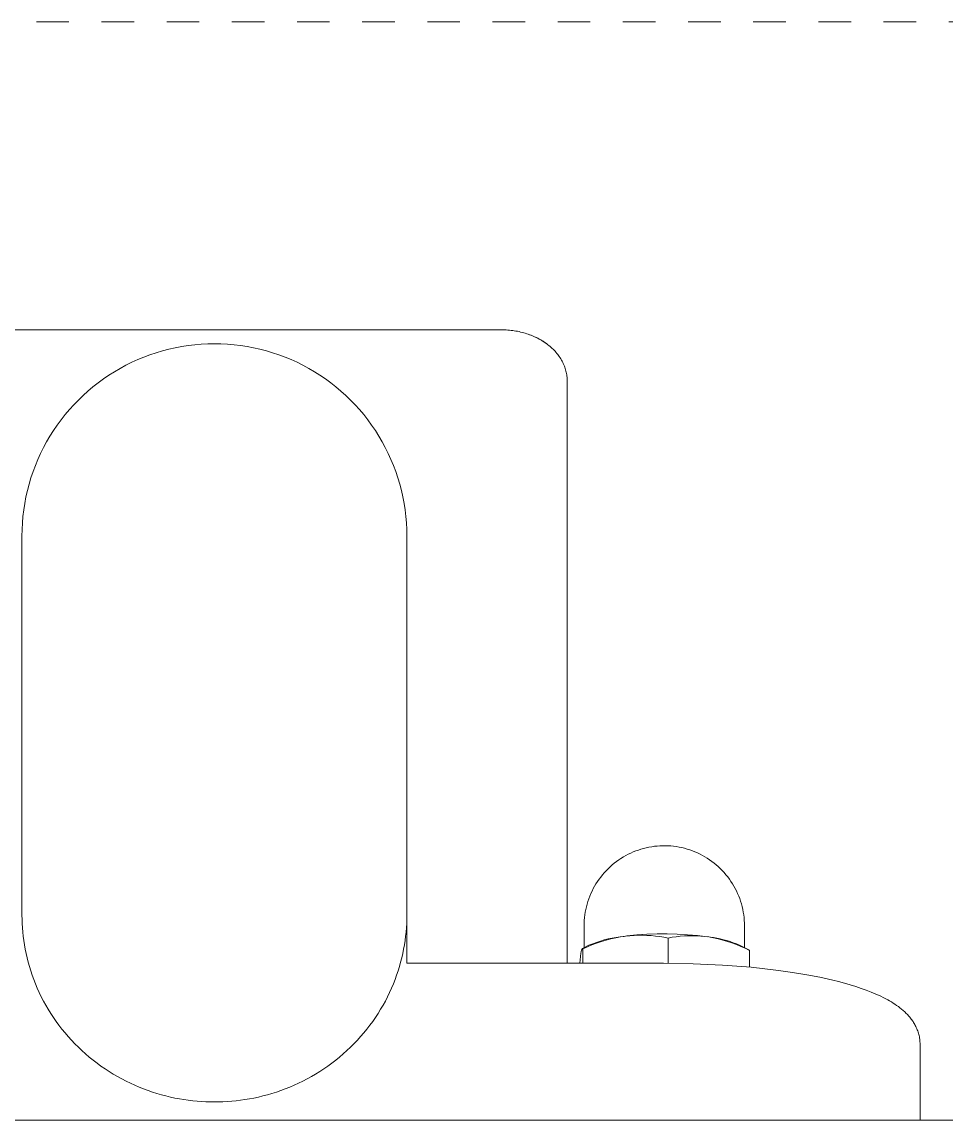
# Model space of a CAD drawing. Header units: inches. Extents: x -7 to 144, y -3 to 95.
# Drawn here: x 3.103 to 5.938, y 24.305 to 27.676 of the extents above; entities that cross this region are included whole.
import ezdxf

# ---------------------------------------------------------------- set-up
doc = ezdxf.new("R2010")
doc.units = ezdxf.units.IN
doc.linetypes.add('HIDDEN', pattern=[1.905, 1.27, -0.635])
doc.layers.add('ZANO_R', color=7, linetype='Continuous', lineweight=0)
doc.layers.add('ZANO_R_przerywana', color=250, linetype='HIDDEN', lineweight=0)

msp = doc.modelspace()

# ---------------------------------------------------------------- linework, layer by layer
at = {"layer": 'ZANO_R'}
for p, q in [((3.05962, 26.73099), (4.32703, 26.73099)), ((4.32703, 26.73099), (4.36522, 26.73099)), ((4.36522, 26.73099), (4.5743, 26.73099)), ((4.5743, 26.73099), (4.57923, 26.73095)), ((4.5743, 26.73099), (4.57923, 26.73095)), ((4.57923, 26.73095), (4.58416, 26.73081)), ((4.57923, 26.73095), (4.58415, 26.73081)), ((4.58415, 26.73081), (4.58908, 26.73057)), ((4.58416, 26.73081), (4.58908, 26.73057)), ((4.58908, 26.73057), (4.594, 26.73024)), ((4.58908, 26.73057), (4.59399, 26.73024)), ((4.59399, 26.73024), (4.59891, 26.72982)), ((4.594, 26.73024), (4.59891, 26.72982)), ((4.59891, 26.72982), (4.60381, 26.7293)), ((4.59891, 26.72982), (4.60381, 26.7293)), ((4.60381, 26.7293), (4.60869, 26.72868)), ((4.60381, 26.7293), (4.6087, 26.72868)), ((4.60869, 26.72868), (4.61357, 26.72798)), ((4.6087, 26.72868), (4.61358, 26.72797)), ((4.61357, 26.72798), (4.61842, 26.72717)), ((4.61358, 26.72797), (4.61843, 26.72717)), ((4.61842, 26.72717), (4.62326, 26.72628)), ((4.61843, 26.72717), (4.62326, 26.72628)), ((4.62326, 26.72628), (4.62808, 26.72529)), ((4.62326, 26.72628), (4.62808, 26.72529)), ((4.62808, 26.72529), (4.63287, 26.7242)), ((4.62808, 26.72529), (4.63287, 26.7242)), ((4.63287, 26.7242), (4.63765, 26.72302)), ((4.63287, 26.7242), (4.63764, 26.72302)), ((4.63764, 26.72302), (4.64239, 26.72174)), ((4.63765, 26.72302), (4.64239, 26.72174)), ((4.64239, 26.72174), (4.64712, 26.72037)), ((4.64239, 26.72174), (4.64711, 26.72037)), ((4.64711, 26.72037), (4.6518, 26.7189)), ((4.64712, 26.72037), (4.65181, 26.7189)), ((4.6518, 26.7189), (4.65616, 26.71744)), ((4.65181, 26.7189), (4.65631, 26.71739)), ((4.65616, 26.71744), (4.66048, 26.71589)), ((4.65631, 26.71739), (4.66078, 26.71578)), ((4.66048, 26.71589), (4.66478, 26.71426)), ((4.66078, 26.71578), (4.66521, 26.71409)), ((4.66478, 26.71426), (4.66905, 26.71254)), ((4.66521, 26.71409), (4.66961, 26.7123)), ((4.66905, 26.71254), (4.67327, 26.71073)), ((4.66961, 26.7123), (4.67397, 26.71042)), ((4.67327, 26.71073), (4.67746, 26.70884)), ((4.67397, 26.71042), (4.67829, 26.70845)), ((4.67746, 26.70884), (4.68161, 26.70686)), ((4.67829, 26.70845), (4.68256, 26.70638)), ((4.68161, 26.70686), (4.68571, 26.70479)), ((4.68256, 26.70638), (4.68679, 26.70423)), ((4.68571, 26.70479), (4.68977, 26.70264)), ((4.68679, 26.70423), (4.6907, 26.70212)), ((4.68977, 26.70264), (4.69378, 26.70039)), ((4.6907, 26.70212), (4.69457, 26.69993)), ((4.69378, 26.70039), (4.69773, 26.69806)), ((4.69457, 26.69993), (4.69838, 26.69767)), ((4.69773, 26.69806), (4.70163, 26.69564)), ((4.69838, 26.69767), (4.70215, 26.69531)), ((4.70163, 26.69564), (4.70548, 26.69314)), ((4.70215, 26.69531), (4.70586, 26.69288)), ((3.51467, 26.66069), (3.534, 26.66646)), ((3.534, 26.66646), (3.5535, 26.67157)), ((3.5535, 26.67157), (3.57317, 26.67601)), ((3.57317, 26.67601), (3.59298, 26.67978)), ((3.59298, 26.67978), (3.61291, 26.68286)), ((3.61291, 26.68286), (3.63293, 26.68527)), ((3.63293, 26.68527), (3.65302, 26.68699)), ((3.65302, 26.68699), (3.67316, 26.68802)), ((3.67316, 26.68802), (3.69332, 26.68836)), ((3.69332, 26.68836), (3.71349, 26.68802)), ((3.71349, 26.68802), (3.73363, 26.68699)), ((3.73363, 26.68699), (3.75372, 26.68527)), ((3.75372, 26.68527), (3.77374, 26.68286)), ((3.77374, 26.68286), (3.79367, 26.67978)), ((3.79367, 26.67978), (3.81348, 26.67601)), ((3.81348, 26.67601), (3.83315, 26.67157)), ((3.83315, 26.67157), (3.85265, 26.66646)), ((3.85265, 26.66646), (3.87197, 26.66069)), ((4.70548, 26.69314), (4.70926, 26.69054)), ((4.70586, 26.69288), (4.70952, 26.69036)), ((4.70926, 26.69054), (4.71299, 26.68785)), ((4.70952, 26.69036), (4.71312, 26.68776)), ((4.71299, 26.68785), (4.71665, 26.68508)), ((4.71312, 26.68776), (4.71665, 26.68508)), ((4.71665, 26.68508), (4.71998, 26.68243)), ((4.71665, 26.68508), (4.71997, 26.68243)), ((4.71997, 26.68243), (4.72323, 26.67971)), ((4.71998, 26.68243), (4.72324, 26.67971)), ((4.72323, 26.67971), (4.72643, 26.67691)), ((4.72324, 26.67971), (4.72643, 26.67691)), ((4.72643, 26.67691), (4.72956, 26.67404)), ((4.72643, 26.67691), (4.72956, 26.67404)), ((4.72956, 26.67404), (4.73261, 26.67109)), ((4.72956, 26.67404), (4.73261, 26.67109)), ((4.73261, 26.67109), (4.7356, 26.66807)), ((4.73261, 26.67109), (4.7356, 26.66807)), ((4.7356, 26.66807), (4.7385, 26.66497)), ((4.7356, 26.66807), (4.7385, 26.66497)), ((4.7385, 26.66497), (4.74132, 26.6618)), ((4.7385, 26.66497), (4.74133, 26.6618)), ((4.74132, 26.6618), (4.74402, 26.65861)), ((4.74133, 26.6618), (4.74402, 26.65861)), ((3.42163, 26.62215), (3.43969, 26.63112)), ((3.43969, 26.63112), (3.45805, 26.63947)), ((3.45805, 26.63947), (3.47668, 26.64719)), ((3.47668, 26.64719), (3.49556, 26.65427)), ((3.49556, 26.65427), (3.51467, 26.66069)), ((3.87197, 26.66069), (3.89109, 26.65427)), ((3.89109, 26.65427), (3.90997, 26.64719)), ((3.90997, 26.64719), (3.9286, 26.63947)), ((3.9286, 26.63947), (3.94696, 26.63112)), ((3.94696, 26.63112), (3.96502, 26.62215)), ((4.74402, 26.65861), (4.74663, 26.65535)), ((4.74402, 26.65861), (4.74663, 26.65535)), ((4.74663, 26.65535), (4.74915, 26.65202)), ((4.74663, 26.65535), (4.74915, 26.65202)), ((4.74915, 26.65202), (4.75158, 26.64863)), ((4.74915, 26.65202), (4.75158, 26.64863)), ((4.75158, 26.64863), (4.75391, 26.64517)), ((4.75158, 26.64863), (4.75391, 26.64517)), ((4.75391, 26.64517), (4.75615, 26.64164)), ((4.75391, 26.64517), (4.75615, 26.64164)), ((4.75615, 26.64164), (4.75828, 26.63805)), ((4.75615, 26.64164), (4.75828, 26.63805)), ((4.75828, 26.63805), (4.76031, 26.63441)), ((4.75828, 26.63805), (4.76031, 26.63441)), ((4.76031, 26.63441), (4.76217, 26.63081)), ((4.76031, 26.63441), (4.76217, 26.63081)), ((4.76217, 26.63081), (4.76393, 26.62717)), ((4.76217, 26.63081), (4.76393, 26.62717)), ((3.36944, 26.59162), (3.38648, 26.60239)), ((3.38648, 26.60239), (3.40389, 26.61257)), ((3.40389, 26.61257), (3.42163, 26.62215)), ((3.96502, 26.62215), (3.98276, 26.61257)), ((3.98276, 26.61257), (4.00017, 26.60239)), ((4.00017, 26.60239), (4.01721, 26.59162)), ((4.76393, 26.62717), (4.76558, 26.62347)), ((4.76393, 26.62717), (4.76558, 26.62347)), ((4.76558, 26.62347), (4.76712, 26.61973)), ((4.76558, 26.62347), (4.76712, 26.61973)), ((4.76712, 26.61973), (4.76854, 26.61594)), ((4.76712, 26.61973), (4.76854, 26.61594)), ((4.76854, 26.61594), (4.76985, 26.61211)), ((4.76854, 26.61594), (4.76985, 26.61211)), ((4.76985, 26.61211), (4.77103, 26.60824)), ((4.76985, 26.61211), (4.77104, 26.60824)), ((4.77103, 26.60824), (4.7721, 26.60434)), ((4.77104, 26.60824), (4.7721, 26.60434)), ((4.7721, 26.60434), (4.773, 26.60055)), ((4.7721, 26.60434), (4.77301, 26.60055)), ((4.773, 26.60055), (4.77379, 26.59674)), ((4.77301, 26.60055), (4.77379, 26.59674)), ((4.77379, 26.59674), (4.77446, 26.5929)), ((4.77379, 26.59674), (4.77446, 26.5929)), ((3.32063, 26.55591), (3.33649, 26.56837)), ((3.33649, 26.56837), (3.35277, 26.58028)), ((3.35277, 26.58028), (3.36944, 26.59162)), ((4.01721, 26.59162), (4.03388, 26.58028)), ((4.03388, 26.58028), (4.05016, 26.56837)), ((4.05016, 26.56837), (4.06601, 26.55591)), ((4.77446, 26.5929), (4.77501, 26.58905)), ((4.77446, 26.5929), (4.77501, 26.58905)), ((4.77501, 26.58905), (4.77544, 26.58518)), ((4.77501, 26.58905), (4.77544, 26.58518)), ((4.77544, 26.58518), (4.77575, 26.58129)), ((4.77544, 26.58518), (4.77575, 26.58129)), ((4.77575, 26.58129), (4.77594, 26.5774)), ((4.77575, 26.58129), (4.77594, 26.5774)), ((4.77594, 26.5774), (4.776, 26.57351)), ((4.77594, 26.5774), (4.776, 26.57351)), ((4.776, 25.35304), (4.776, 26.57351)), ((3.27574, 26.5154), (3.29024, 26.52941)), ((3.29024, 26.52941), (3.30521, 26.54292)), ((3.30521, 26.54292), (3.32063, 26.55591)), ((4.06601, 26.55591), (4.08144, 26.54292)), ((4.08144, 26.54292), (4.09641, 26.52941)), ((4.09641, 26.52941), (4.11091, 26.5154)), ((3.24822, 26.48593), (3.26173, 26.5009)), ((3.26173, 26.5009), (3.27574, 26.5154)), ((4.11091, 26.5154), (4.12492, 26.5009)), ((4.12492, 26.5009), (4.13843, 26.48593)), ((3.22277, 26.45465), (3.23523, 26.4705)), ((3.23523, 26.4705), (3.24822, 26.48593)), ((4.13843, 26.48593), (4.15142, 26.4705)), ((4.15142, 26.4705), (4.16388, 26.45465)), ((3.19952, 26.4217), (3.21086, 26.43837)), ((3.21086, 26.43837), (3.22277, 26.45465)), ((4.16388, 26.45465), (4.17579, 26.43837)), ((4.17579, 26.43837), (4.18713, 26.4217)), ((3.17856, 26.38725), (3.18875, 26.40465)), ((3.18875, 26.40465), (3.19952, 26.4217)), ((4.18713, 26.4217), (4.1979, 26.40465)), ((4.1979, 26.40465), (4.20808, 26.38725)), ((3.16001, 26.35145), (3.16898, 26.36951)), ((3.16898, 26.36951), (3.17856, 26.38725)), ((4.20808, 26.38725), (4.21767, 26.36951)), ((4.21767, 26.36951), (4.22664, 26.35145)), ((3.14395, 26.31446), (3.15166, 26.33309)), ((3.15166, 26.33309), (3.16001, 26.35145)), ((4.22664, 26.35145), (4.23498, 26.33309)), ((4.23498, 26.33309), (4.2427, 26.31446)), ((3.13044, 26.27646), (3.13687, 26.29558)), ((3.13687, 26.29558), (3.14395, 26.31446)), ((4.2427, 26.31446), (4.24978, 26.29558)), ((4.24978, 26.29558), (4.25621, 26.27646)), ((3.11956, 26.23763), (3.12467, 26.25714)), ((3.12467, 26.25714), (3.13044, 26.27646)), ((4.25621, 26.27646), (4.26198, 26.25714)), ((4.26198, 26.25714), (4.26708, 26.23763)), ((3.11513, 26.21796), (3.11956, 26.23763)), ((4.26708, 26.23763), (4.27152, 26.21796)), ((3.10827, 26.17823), (3.11136, 26.19815)), ((3.11136, 26.19815), (3.11513, 26.21796)), ((4.27152, 26.21796), (4.27529, 26.19815)), ((4.27529, 26.19815), (4.27838, 26.17823)), ((3.10415, 26.13811), (3.10587, 26.15821)), ((3.10587, 26.15821), (3.10827, 26.17823)), ((4.27838, 26.17823), (4.28078, 26.15821)), ((4.28078, 26.15821), (4.2825, 26.13811)), ((3.10312, 26.11798), (3.10415, 26.13811)), ((4.2825, 26.13811), (4.28353, 26.11798)), ((3.10277, 26.09781), (3.10312, 26.11798)), ((3.10277, 26.09779), (3.10277, 26.09766)), ((3.10277, 26.09766), (3.10277, 26.09731)), ((3.10277, 26.09731), (3.10277, 26.09689)), ((3.10277, 26.09689), (3.10277, 26.09648)), ((3.10277, 26.09648), (3.10277, 26.09633)), ((3.10277, 26.09633), (3.10277, 26.09621)), ((3.10277, 26.09621), (3.10277, 26.09249)), ((3.10277, 26.09249), (3.10277, 24.934)), ((4.28353, 26.11798), (4.28388, 26.09781)), ((4.28388, 26.09779), (4.28388, 26.09766)), ((4.28388, 26.09766), (4.28388, 26.09731)), ((4.28388, 26.09731), (4.28388, 26.09689)), ((4.28388, 26.09689), (4.28388, 26.09648)), ((4.28388, 26.09648), (4.28388, 26.09633)), ((4.28388, 26.09633), (4.28388, 26.09621)), ((4.28388, 26.09621), (4.28388, 26.09249)), ((4.28388, 26.09249), (4.28388, 24.934)), ((4.776, 24.78659), (4.776, 25.35304)), ((5.03511, 25.1443), (5.04346, 25.14548)), ((5.04346, 25.14548), (5.05184, 25.14637)), ((5.05184, 25.14637), (5.06025, 25.14698)), ((5.06025, 25.14698), (5.06867, 25.1473)), ((5.06867, 25.1473), (5.07711, 25.14733)), ((5.07711, 25.14733), (5.08553, 25.14707)), ((5.08553, 25.14707), (5.09394, 25.14652)), ((5.09394, 25.14652), (5.10233, 25.14569)), ((5.10233, 25.14569), (5.11069, 25.14457)), ((5.11069, 25.14457), (5.11909, 25.14314)), ((4.94091, 25.10841), (4.94814, 25.11287)), ((4.94814, 25.11287), (4.95551, 25.11708)), ((4.95551, 25.11708), (4.96302, 25.12103)), ((4.96302, 25.12103), (4.97067, 25.12472)), ((4.97067, 25.12472), (4.97844, 25.12814)), ((4.97844, 25.12814), (4.98632, 25.13129)), ((4.98632, 25.13129), (4.99425, 25.13415)), ((4.99425, 25.13415), (5.00227, 25.13674)), ((5.00227, 25.13674), (5.01038, 25.13905)), ((5.01038, 25.13905), (5.01856, 25.14108)), ((5.01856, 25.14108), (5.02681, 25.14283)), ((5.02681, 25.14283), (5.03511, 25.1443)), ((5.11909, 25.14314), (5.12744, 25.14143)), ((5.12744, 25.14143), (5.13572, 25.13942)), ((5.13572, 25.13942), (5.14393, 25.13713)), ((5.14393, 25.13713), (5.15206, 25.13456)), ((5.15206, 25.13456), (5.16009, 25.13171)), ((5.16009, 25.13171), (5.16802, 25.12858)), ((5.16802, 25.12858), (5.17583, 25.12518)), ((5.17583, 25.12518), (5.18353, 25.12151)), ((5.18353, 25.12151), (5.19109, 25.11758)), ((5.19109, 25.11758), (5.19851, 25.11339)), ((5.19851, 25.11339), (5.20578, 25.10894)), ((4.90118, 25.07669), (4.90734, 25.08253)), ((4.90734, 25.08253), (4.91369, 25.08817)), ((4.91369, 25.08817), (4.92023, 25.09358)), ((4.92023, 25.09358), (4.92695, 25.09876)), ((4.92695, 25.09876), (4.93385, 25.1037)), ((4.93385, 25.1037), (4.94091, 25.10841)), ((5.20578, 25.10894), (5.21289, 25.10424)), ((5.21289, 25.10424), (5.21983, 25.0993)), ((5.21983, 25.0993), (5.2266, 25.09413)), ((5.2266, 25.09413), (5.23319, 25.08872)), ((5.23319, 25.08872), (5.23959, 25.08308)), ((5.23959, 25.08308), (5.24578, 25.07723)), ((5.24578, 25.07723), (5.25177, 25.07117)), ((4.86882, 25.03747), (4.87364, 25.04446)), ((4.87364, 25.04446), (4.8787, 25.05128)), ((4.8787, 25.05128), (4.88399, 25.05792)), ((4.88399, 25.05792), (4.8895, 25.06437)), ((4.8895, 25.06437), (4.89524, 25.07063)), ((4.89524, 25.07063), (4.90118, 25.07669)), ((5.25177, 25.07117), (5.25755, 25.0649)), ((5.25755, 25.0649), (5.2631, 25.05844)), ((5.2631, 25.05844), (5.26843, 25.05179)), ((5.26843, 25.05179), (5.27353, 25.04496)), ((5.27353, 25.04496), (5.27838, 25.03795)), ((4.85203, 25.00798), (4.85585, 25.01557)), ((4.85585, 25.01557), (4.85992, 25.02302)), ((4.85992, 25.02302), (4.86424, 25.03032)), ((4.86424, 25.03032), (4.86882, 25.03747)), ((5.27838, 25.03795), (5.28299, 25.03078)), ((5.28299, 25.03078), (5.28735, 25.02346)), ((5.28735, 25.02346), (5.29145, 25.01599)), ((5.29145, 25.01599), (5.2953, 25.00838)), ((4.83701, 24.96834), (4.83946, 24.97647)), ((4.83946, 24.97647), (4.8422, 24.98451)), ((4.8422, 24.98451), (4.8452, 24.99244)), ((4.8452, 24.99244), (4.84849, 25.00027)), ((4.84849, 25.00027), (4.85203, 25.00798)), ((5.2953, 25.00838), (5.29887, 25.00065)), ((5.29887, 25.00065), (5.30218, 24.99279)), ((5.30218, 24.99279), (5.30521, 24.98483)), ((5.30521, 24.98483), (5.30796, 24.97676)), ((5.30796, 24.97676), (5.31044, 24.9686)), ((4.83004, 24.93514), (4.83135, 24.94352)), ((4.83135, 24.94352), (4.83295, 24.95186)), ((4.83295, 24.95186), (4.83484, 24.96014)), ((4.83484, 24.96014), (4.83701, 24.96834)), ((5.31044, 24.9686), (5.31263, 24.96037)), ((5.31263, 24.96037), (5.31453, 24.95206)), ((5.31453, 24.95206), (5.31614, 24.94369)), ((5.31614, 24.94369), (5.31747, 24.93527)), ((3.10277, 24.934), (3.10292, 24.92127)), ((3.10292, 24.92127), (3.10336, 24.90844)), ((3.10336, 24.90844), (3.10411, 24.89551)), ((4.28254, 24.89551), (4.28329, 24.90844)), ((4.28329, 24.90844), (4.28373, 24.92127)), ((4.28373, 24.92127), (4.28388, 24.934)), ((4.28388, 24.78659), (4.28388, 24.92765)), ((4.8277, 24.90129), (4.82784, 24.90978)), ((4.82784, 24.90978), (4.82828, 24.91825)), ((4.82828, 24.91825), (4.82901, 24.92671)), ((4.82901, 24.92671), (4.83004, 24.93514)), ((5.31747, 24.93527), (5.3185, 24.92681)), ((5.3185, 24.92681), (5.31923, 24.91832)), ((5.31923, 24.91832), (5.31968, 24.90981)), ((5.31968, 24.90981), (5.31982, 24.90129)), ((3.10411, 24.89551), (3.10516, 24.88249)), ((3.10516, 24.88249), (3.10654, 24.86938)), ((4.28011, 24.86938), (4.28149, 24.88249)), ((4.28149, 24.88249), (4.28254, 24.89551)), ((4.8277, 24.83413), (4.8277, 24.90129)), ((5.02075, 24.87541), (4.9898, 24.8733)), ((5.05176, 24.87656), (5.02075, 24.87541)), ((5.08279, 24.87674), (5.05176, 24.87656)), ((5.1138, 24.87596), (5.08279, 24.87674)), ((5.14478, 24.87422), (5.1138, 24.87596)), ((5.31982, 24.90129), (5.31982, 24.83413)), ((3.10654, 24.86938), (3.10824, 24.85621)), ((3.10824, 24.85621), (3.11027, 24.84297)), ((3.11027, 24.84297), (3.11263, 24.82968)), ((4.27402, 24.82968), (4.27638, 24.84297)), ((4.27638, 24.84297), (4.27841, 24.85621)), ((4.27841, 24.85621), (4.28011, 24.86938)), ((4.82251, 24.8315), (4.84256, 24.84165)), ((4.83786, 24.83721), (4.85195, 24.84293)), ((4.85408, 24.84633), (4.84256, 24.84165)), ((4.85195, 24.84293), (4.86622, 24.84819)), ((4.86575, 24.85062), (4.85408, 24.84633)), ((4.87756, 24.85451), (4.86575, 24.85062)), ((4.86622, 24.84819), (4.88066, 24.85297)), ((4.8895, 24.85799), (4.87756, 24.85451)), ((4.88066, 24.85297), (4.89524, 24.85729)), ((4.90155, 24.86106), (4.8895, 24.85799)), ((4.89524, 24.85729), (4.90996, 24.86112)), ((4.91369, 24.86372), (4.90155, 24.86106)), ((4.90996, 24.86112), (4.9248, 24.86448)), ((4.92593, 24.86596), (4.91369, 24.86372)), ((4.9248, 24.86448), (4.93974, 24.86735)), ((4.93823, 24.86778), (4.92593, 24.86596)), ((4.95058, 24.86919), (4.93823, 24.86778)), ((4.93974, 24.86735), (4.95476, 24.86972)), ((4.95476, 24.86972), (4.96784, 24.87104)), ((4.9898, 24.8733), (4.95892, 24.87024)), ((4.96784, 24.87104), (4.98096, 24.87193)), ((4.98096, 24.87193), (4.9941, 24.87241)), ((4.9941, 24.87241), (5.00724, 24.87247)), ((5.00724, 24.87247), (5.02039, 24.87211)), ((5.02039, 24.87211), (5.03351, 24.87133)), ((5.03351, 24.87133), (5.0466, 24.87013)), ((5.0466, 24.87013), (5.05965, 24.86851)), ((5.05965, 24.86851), (5.07264, 24.86648)), ((5.07264, 24.86648), (5.08556, 24.86404)), ((5.08556, 24.86404), (5.09792, 24.86624)), ((5.08556, 24.86404), (5.08556, 24.78656)), ((5.09792, 24.86624), (5.11034, 24.86803)), ((5.11034, 24.86803), (5.12282, 24.8694)), ((5.12282, 24.8694), (5.13533, 24.87035)), ((5.13533, 24.87035), (5.14787, 24.87089)), ((5.17569, 24.87152), (5.14478, 24.87422)), ((5.14787, 24.87089), (5.16043, 24.871)), ((5.16043, 24.871), (5.17297, 24.8707)), ((5.17297, 24.8707), (5.1855, 24.86997)), ((5.2065, 24.86786), (5.17569, 24.87152)), ((5.1855, 24.86997), (5.198, 24.86883)), ((5.198, 24.86883), (5.21046, 24.86727)), ((5.21046, 24.86727), (5.22488, 24.86458)), ((5.22479, 24.86518), (5.21443, 24.86666)), ((5.23511, 24.86337), (5.22479, 24.86518)), ((5.22488, 24.86458), (5.2392, 24.86142)), ((5.24536, 24.86124), (5.23511, 24.86337)), ((5.2392, 24.86142), (5.2534, 24.85777)), ((5.25554, 24.85878), (5.24536, 24.86124)), ((5.2534, 24.85777), (5.26748, 24.85365)), ((5.26563, 24.85599), (5.25554, 24.85878)), ((5.27563, 24.85288), (5.26563, 24.85599)), ((5.26748, 24.85365), (5.28141, 24.84906)), ((5.28553, 24.84945), (5.27563, 24.85288)), ((5.28141, 24.84906), (5.29518, 24.84401)), ((5.29531, 24.84571), (5.28553, 24.84945)), ((5.29518, 24.84401), (5.30877, 24.8385)), ((5.30497, 24.84165), (5.29531, 24.84571)), ((5.30497, 24.84165), (5.33482, 24.82653)), ((3.11263, 24.82968), (3.11534, 24.81636)), ((3.11534, 24.81636), (3.1184, 24.803)), ((4.26825, 24.803), (4.27131, 24.81636)), ((4.27131, 24.81636), (4.27402, 24.82968)), ((4.81438, 24.78659), (4.81806, 24.81775)), ((4.81806, 24.81775), (4.81881, 24.82188)), ((4.81881, 24.82188), (4.81919, 24.82366)), ((4.81919, 24.82366), (4.81956, 24.82524)), ((4.81956, 24.82524), (4.81993, 24.82663)), ((4.81993, 24.82663), (4.82012, 24.82725)), ((4.82012, 24.82725), (4.8203, 24.82783)), ((4.8203, 24.82783), (4.82049, 24.82836)), ((4.82049, 24.82836), (4.82067, 24.82885)), ((4.82067, 24.82885), (4.82086, 24.8293)), ((4.82086, 24.8293), (4.82095, 24.82951)), ((4.82095, 24.82951), (4.82104, 24.8297)), ((4.82104, 24.8297), (4.82113, 24.82989)), ((4.82113, 24.82989), (4.82123, 24.83006)), ((4.82123, 24.83006), (4.82132, 24.83023)), ((4.82132, 24.83023), (4.82141, 24.83038)), ((4.82141, 24.83038), (4.8215, 24.83053)), ((4.8215, 24.83053), (4.82159, 24.83067)), ((4.82159, 24.83067), (4.82164, 24.83073)), ((4.82164, 24.83073), (4.82169, 24.83079)), ((4.82169, 24.83079), (4.82173, 24.83085)), ((4.82173, 24.83085), (4.82178, 24.83091)), ((4.82178, 24.83091), (4.82182, 24.83096)), ((4.82182, 24.83096), (4.82187, 24.83101)), ((4.82187, 24.83101), (4.82191, 24.83106)), ((4.82191, 24.83106), (4.82196, 24.83111)), ((4.82196, 24.83111), (4.82201, 24.83115)), ((4.82201, 24.83115), (4.82205, 24.8312)), ((4.82205, 24.8312), (4.8221, 24.83124)), ((4.8221, 24.83124), (4.82214, 24.83128)), ((4.82214, 24.83128), (4.82219, 24.83131)), ((4.82219, 24.83131), (4.82223, 24.83134)), ((4.82223, 24.83134), (4.82228, 24.83137)), ((4.82228, 24.83137), (4.8223, 24.83139)), ((4.8223, 24.83139), (4.82233, 24.8314)), ((4.82233, 24.8314), (4.82235, 24.83142)), ((4.82235, 24.83142), (4.82237, 24.83143)), ((4.82237, 24.83143), (4.82239, 24.83144)), ((4.82239, 24.83144), (4.82242, 24.83145)), ((4.82242, 24.83145), (4.82244, 24.83147)), ((4.82244, 24.83147), (4.82246, 24.83148)), ((4.82246, 24.83148), (4.82248, 24.83149)), ((4.82248, 24.83149), (4.82251, 24.8315)), ((4.82251, 24.8315), (4.82253, 24.8315)), ((4.82253, 24.8315), (4.82255, 24.83151)), ((4.82255, 24.83151), (4.82258, 24.83152)), ((4.82258, 24.83152), (4.8226, 24.83153)), ((4.8226, 24.83153), (4.82262, 24.83154)), ((4.82262, 24.83154), (4.82264, 24.83154)), ((4.82264, 24.83154), (4.82267, 24.83155)), ((4.82267, 24.83155), (4.82269, 24.83155)), ((4.82269, 24.83155), (4.82271, 24.83156)), ((4.82271, 24.83156), (4.82274, 24.83156)), ((4.82274, 24.83156), (4.82276, 24.83157)), ((4.82276, 24.83157), (4.82278, 24.83157)), ((4.82278, 24.83157), (4.8228, 24.83157)), ((4.8228, 24.83157), (4.82283, 24.83157)), ((4.82283, 24.83157), (4.82285, 24.83157)), ((4.82285, 24.83157), (4.82287, 24.83158)), ((4.82287, 24.83158), (4.82289, 24.83158)), ((4.82289, 24.83158), (4.82292, 24.83158)), ((4.82292, 24.83158), (4.82294, 24.83157)), ((4.82294, 24.83157), (4.82296, 24.83157)), ((4.82296, 24.83157), (4.82298, 24.83157)), ((4.82298, 24.83157), (4.82301, 24.83157)), ((4.82301, 24.83157), (4.82303, 24.83157)), ((4.82303, 24.83157), (4.82305, 24.83156)), ((4.82305, 24.83156), (4.82308, 24.83156)), ((4.82308, 24.83156), (4.8231, 24.83156)), ((4.8231, 24.83156), (4.82312, 24.83155)), ((4.82312, 24.83155), (4.82314, 24.83155)), ((4.82314, 24.83155), (4.82317, 24.83154)), ((4.82317, 24.83154), (4.82319, 24.83153)), ((4.82319, 24.83153), (4.82321, 24.83153)), ((4.82321, 24.83153), (4.82323, 24.83152)), ((4.82323, 24.83152), (4.82326, 24.83151)), ((4.82326, 24.83151), (4.82328, 24.8315)), ((4.82328, 24.8315), (4.8233, 24.8315)), ((4.8233, 24.8315), (4.82333, 24.83149)), ((4.82333, 24.83149), (4.82335, 24.83148)), ((4.82335, 24.83148), (4.82337, 24.83147)), ((4.82337, 24.83147), (4.82339, 24.83146)), ((4.82339, 24.83146), (4.82342, 24.83144)), ((4.82342, 24.83144), (4.82346, 24.83142)), ((4.82346, 24.83142), (4.82351, 24.83139)), ((4.82351, 24.83139), (4.82355, 24.83137)), ((4.82355, 24.83137), (4.8236, 24.83134)), ((4.8236, 24.83134), (4.82364, 24.83131)), ((4.82364, 24.83131), (4.82369, 24.83127)), ((4.82369, 24.83127), (4.82373, 24.83124)), ((4.82373, 24.83124), (4.82378, 24.8312)), ((4.82378, 24.8312), (4.82382, 24.83116)), ((4.82382, 24.83116), (4.82387, 24.83112)), ((4.82387, 24.83112), (4.82391, 24.83108)), ((4.82391, 24.83108), (4.82396, 24.83103)), ((4.82396, 24.83103), (4.83786, 24.83721)), ((4.82396, 24.78659), (4.82396, 24.83103)), ((5.30877, 24.8385), (5.32217, 24.83253)), ((5.32217, 24.83253), (5.33536, 24.82612)), ((5.33427, 24.82667), (5.33424, 24.82666)), ((5.33431, 24.82667), (5.33427, 24.82667)), ((5.33434, 24.82667), (5.33431, 24.82667)), ((5.33437, 24.82666), (5.33434, 24.82667)), ((5.33441, 24.82666), (5.33437, 24.82666)), ((5.33444, 24.82666), (5.33441, 24.82666)), ((5.33447, 24.82665), (5.33444, 24.82666)), ((5.33451, 24.82665), (5.33447, 24.82665)), ((5.33454, 24.82664), (5.33451, 24.82665)), ((5.33457, 24.82663), (5.33454, 24.82664)), ((5.3346, 24.82662), (5.33457, 24.82663)), ((5.33464, 24.82661), (5.3346, 24.82662)), ((5.33488, 24.8265), (5.33482, 24.82653)), ((5.33494, 24.82647), (5.33488, 24.8265)), ((5.335, 24.82643), (5.33494, 24.82647)), ((5.33505, 24.82639), (5.335, 24.82643)), ((5.33511, 24.82635), (5.33505, 24.82639)), ((5.33516, 24.82631), (5.33511, 24.82635)), ((5.33521, 24.82626), (5.33516, 24.82631)), ((5.33526, 24.82622), (5.33521, 24.82626)), ((5.33531, 24.82617), (5.33526, 24.82622)), ((5.33536, 24.82612), (5.33531, 24.82617)), ((5.33536, 24.77468), (5.33536, 24.82612)), ((3.1184, 24.803), (3.12181, 24.78963)), ((3.12181, 24.78963), (3.12557, 24.77626)), ((3.12557, 24.77626), (3.12969, 24.76289)), ((4.25696, 24.76289), (4.26108, 24.77626)), ((4.26108, 24.77626), (4.26484, 24.78963)), ((4.26484, 24.78963), (4.26825, 24.803)), ((4.28388, 24.78659), (5.07128, 24.78659)), ((5.07128, 24.78659), (5.16194, 24.78523)), ((5.16194, 24.78523), (5.25252, 24.78108)), ((5.25252, 24.78108), (5.34018, 24.77423)), ((5.34018, 24.77423), (5.3821, 24.76987)), ((3.12969, 24.76289), (3.13418, 24.74955)), ((3.13418, 24.74955), (3.13902, 24.73624)), ((4.24763, 24.73624), (4.25247, 24.74955)), ((4.25247, 24.74955), (4.25696, 24.76289)), ((5.3821, 24.76987), (5.42393, 24.76474)), ((5.42393, 24.76474), (5.46763, 24.75846)), ((5.46763, 24.75846), (5.51118, 24.75117)), ((5.51118, 24.75117), (5.55109, 24.74343)), ((5.55109, 24.74343), (5.59077, 24.73456)), ((3.13902, 24.73624), (3.14424, 24.72298)), ((3.14424, 24.72298), (3.14982, 24.70978)), ((3.14982, 24.70978), (3.15576, 24.69666)), ((4.23089, 24.69666), (4.23683, 24.70978)), ((4.23683, 24.70978), (4.24241, 24.72298)), ((4.24241, 24.72298), (4.24763, 24.73624)), ((5.59077, 24.73456), (5.60861, 24.73015)), ((5.60861, 24.73015), (5.62638, 24.7254)), ((5.62638, 24.7254), (5.64405, 24.72034)), ((5.64405, 24.72034), (5.66163, 24.71495)), ((5.66163, 24.71495), (5.67796, 24.70953)), ((5.67796, 24.70953), (5.69367, 24.70393)), ((3.15576, 24.69666), (3.16207, 24.68363)), ((3.16207, 24.68363), (3.16875, 24.6707)), ((4.2179, 24.6707), (4.22458, 24.68363)), ((4.22458, 24.68363), (4.23089, 24.69666)), ((5.69367, 24.70393), (5.70875, 24.69811)), ((5.70875, 24.69811), (5.72322, 24.69206)), ((5.72322, 24.69206), (5.73583, 24.68635)), ((5.73583, 24.68635), (5.74794, 24.68043)), ((5.74794, 24.68043), (5.75382, 24.67737)), ((5.75382, 24.67737), (5.75957, 24.67425)), ((5.75957, 24.67425), (5.76521, 24.67107)), ((3.16875, 24.6707), (3.17578, 24.65789)), ((3.17578, 24.65789), (3.18318, 24.64521)), ((3.18318, 24.64521), (3.19093, 24.63267)), ((4.19572, 24.63267), (4.20347, 24.64521)), ((4.20347, 24.64521), (4.21086, 24.65789)), ((4.21086, 24.65789), (4.2179, 24.6707)), ((5.76521, 24.67107), (5.77072, 24.6678)), ((5.77072, 24.6678), (5.77619, 24.66441)), ((5.77619, 24.66441), (5.78157, 24.66092)), ((5.78157, 24.66092), (5.78685, 24.65731)), ((5.78685, 24.65731), (5.79202, 24.65359)), ((5.79202, 24.65359), (5.79707, 24.64976)), ((5.79707, 24.64976), (5.80199, 24.64581)), ((5.80199, 24.64581), (5.80677, 24.64174)), ((5.80677, 24.64174), (5.81185, 24.63712)), ((3.19093, 24.63267), (3.19904, 24.6203)), ((3.19904, 24.6203), (3.20749, 24.6081)), ((3.20749, 24.6081), (3.21627, 24.59609)), ((4.17037, 24.59609), (4.17916, 24.6081)), ((4.17916, 24.6081), (4.18761, 24.6203)), ((4.18761, 24.6203), (4.19572, 24.63267)), ((5.81185, 24.63712), (5.81646, 24.63264)), ((5.81646, 24.63264), (5.81872, 24.63033)), ((5.81872, 24.63033), (5.82094, 24.62797)), ((5.82094, 24.62797), (5.82312, 24.62556)), ((5.82312, 24.62556), (5.82526, 24.6231)), ((5.82526, 24.6231), (5.82737, 24.6206)), ((5.82737, 24.6206), (5.82942, 24.61804)), ((5.82942, 24.61804), (5.83143, 24.61544)), ((5.83143, 24.61544), (5.83339, 24.61278)), ((5.83339, 24.61278), (5.8353, 24.61007)), ((5.8353, 24.61007), (5.83716, 24.6073)), ((5.83716, 24.6073), (5.83896, 24.60448)), ((3.21627, 24.59609), (3.2254, 24.58427)), ((3.2254, 24.58427), (3.23485, 24.57267)), ((3.23485, 24.57267), (3.24462, 24.56129)), ((4.14203, 24.56129), (4.1518, 24.57267)), ((4.1518, 24.57267), (4.16125, 24.58427)), ((4.16125, 24.58427), (4.17037, 24.59609)), ((5.83896, 24.60448), (5.8407, 24.60161)), ((5.8407, 24.60161), (5.84239, 24.59868)), ((5.84239, 24.59868), (5.84401, 24.59569)), ((5.84401, 24.59569), (5.84567, 24.59244)), ((5.84567, 24.59244), (5.84724, 24.58913)), ((5.84724, 24.58913), (5.84873, 24.58576)), ((5.84873, 24.58576), (5.85013, 24.58233)), ((5.85013, 24.58233), (5.85144, 24.57884)), ((5.85144, 24.57884), (5.85266, 24.57529)), ((5.85266, 24.57529), (5.85377, 24.57169)), ((5.85377, 24.57169), (5.85478, 24.56803)), ((3.24462, 24.56129), (3.25469, 24.55015)), ((3.25469, 24.55015), (3.26507, 24.53927)), ((3.26507, 24.53927), (3.27574, 24.52864)), ((4.11091, 24.52864), (4.12158, 24.53927)), ((4.12158, 24.53927), (4.13195, 24.55015)), ((4.13195, 24.55015), (4.14203, 24.56129)), ((5.85478, 24.56803), (5.85568, 24.56433)), ((5.85568, 24.56433), (5.85647, 24.5606)), ((5.85647, 24.5606), (5.85713, 24.55685)), ((5.85713, 24.55685), (5.85769, 24.55306)), ((5.85769, 24.55306), (5.85812, 24.54925)), ((5.85812, 24.54925), (5.85843, 24.54542)), ((5.85843, 24.54542), (5.85862, 24.54157)), ((5.85862, 24.54157), (5.85868, 24.53769)), ((5.85868, 24.53765), (5.85868, 24.30532)), ((3.27574, 24.52864), (3.28669, 24.51828)), ((3.28669, 24.51828), (3.29791, 24.50821)), ((3.29791, 24.50821), (3.30938, 24.49842)), ((4.07727, 24.49842), (4.08874, 24.50821)), ((4.08874, 24.50821), (4.09996, 24.51828)), ((4.09996, 24.51828), (4.11091, 24.52864)), ((3.30938, 24.49842), (3.3211, 24.48894)), ((3.3211, 24.48894), (3.33305, 24.47977)), ((3.33305, 24.47977), (3.34522, 24.47091)), ((3.34522, 24.47091), (3.3576, 24.46238)), ((4.02905, 24.46238), (4.04143, 24.47091)), ((4.04143, 24.47091), (4.0536, 24.47977)), ((4.0536, 24.47977), (4.06555, 24.48894)), ((4.06555, 24.48894), (4.07727, 24.49842)), ((3.3576, 24.46238), (3.37017, 24.45418)), ((3.37017, 24.45418), (3.38292, 24.44631)), ((3.38292, 24.44631), (3.39583, 24.43879)), ((3.39583, 24.43879), (3.40889, 24.43161)), ((3.97776, 24.43161), (3.99082, 24.43879)), ((3.99082, 24.43879), (4.00373, 24.44631)), ((4.00373, 24.44631), (4.01648, 24.45418)), ((4.01648, 24.45418), (4.02905, 24.46238)), ((3.40889, 24.43161), (3.42209, 24.42477)), ((3.42209, 24.42477), (3.43541, 24.41829)), ((3.43541, 24.41829), (3.44883, 24.41217)), ((3.44883, 24.41217), (3.46235, 24.4064)), ((3.46235, 24.4064), (3.47595, 24.40098)), ((3.9107, 24.40098), (3.9243, 24.4064)), ((3.9243, 24.4064), (3.93782, 24.41217)), ((3.93782, 24.41217), (3.95124, 24.41829)), ((3.95124, 24.41829), (3.96456, 24.42477)), ((3.96456, 24.42477), (3.97776, 24.43161)), ((3.47595, 24.40098), (3.48961, 24.39592)), ((3.48961, 24.39592), (3.50332, 24.39121)), ((3.50332, 24.39121), (3.51706, 24.38686)), ((3.51706, 24.38686), (3.53083, 24.38286)), ((3.53083, 24.38286), (3.54461, 24.37921)), ((3.54461, 24.37921), (3.55838, 24.3759)), ((3.55838, 24.3759), (3.57214, 24.37293)), ((3.57214, 24.37293), (3.58587, 24.3703)), ((3.58587, 24.3703), (3.59955, 24.368)), ((3.7871, 24.368), (3.80078, 24.3703)), ((3.80078, 24.3703), (3.81451, 24.37293)), ((3.81451, 24.37293), (3.82827, 24.3759)), ((3.82827, 24.3759), (3.84204, 24.37921)), ((3.84204, 24.37921), (3.85582, 24.38286)), ((3.85582, 24.38286), (3.86959, 24.38686)), ((3.86959, 24.38686), (3.88333, 24.39121)), ((3.88333, 24.39121), (3.89704, 24.39592)), ((3.89704, 24.39592), (3.9107, 24.40098)), ((3.59955, 24.368), (3.61319, 24.36603)), ((3.61319, 24.36603), (3.62676, 24.36438)), ((3.62676, 24.36438), (3.64026, 24.36305)), ((3.64026, 24.36305), (3.65368, 24.36203)), ((3.65368, 24.36203), (3.667, 24.3613)), ((3.667, 24.3613), (3.68022, 24.36087)), ((3.68022, 24.36087), (3.69332, 24.36073)), ((3.69332, 24.36073), (3.70643, 24.36087)), ((3.70643, 24.36087), (3.71965, 24.3613)), ((3.71965, 24.3613), (3.73297, 24.36203)), ((3.73297, 24.36203), (3.74639, 24.36305)), ((3.74639, 24.36305), (3.75989, 24.36438)), ((3.75989, 24.36438), (3.77346, 24.36603)), ((3.77346, 24.36603), (3.7871, 24.368)), ((-0.04683, 24.30532), (11.37049, 24.30532))]:
    msp.add_line(p, q, dxfattribs=at)
at = {"layer": 'ZANO_R_przerywana', "ltscale": 0.05}
msp.add_line((0.34687, 27.67587), (22.39411, 27.67587), dxfattribs=at)

doc.saveas('drawing.dxf')
